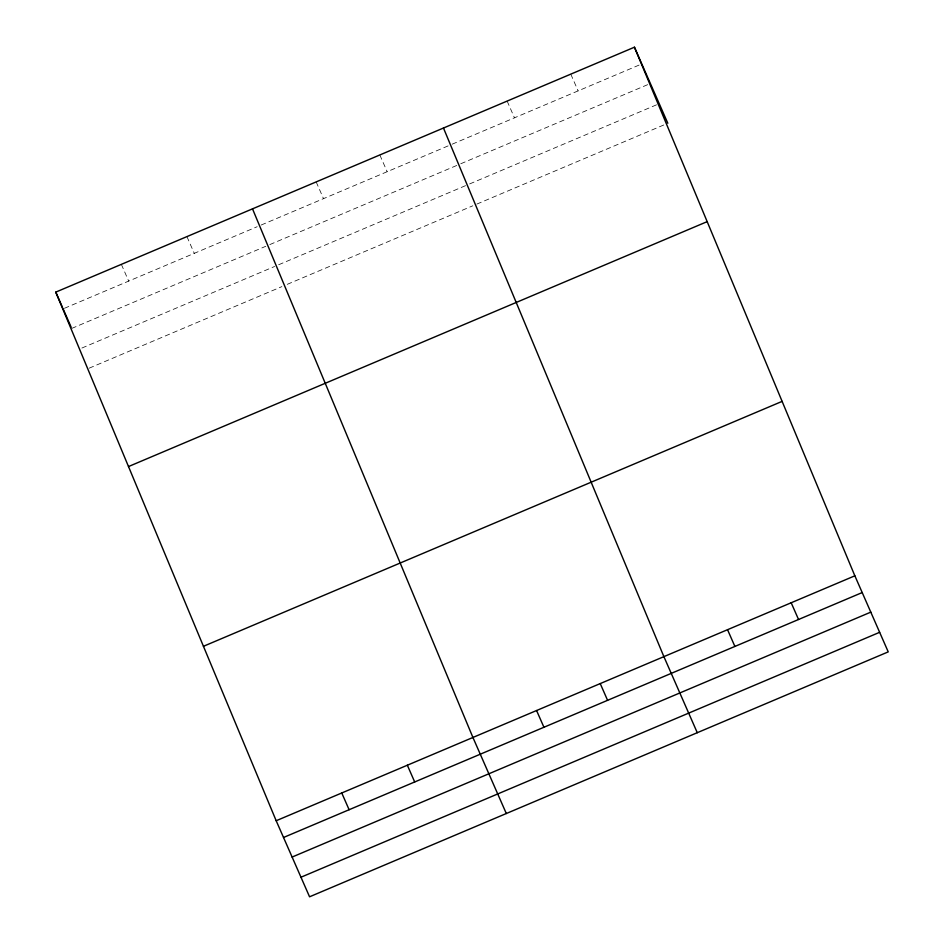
<?xml version="1.0" encoding="UTF-8"?>
<svg xmlns="http://www.w3.org/2000/svg" width="944" height="944" viewBox="0 0 944 944"><rect width="100%" height="100%" fill="white"/><g stroke="black" fill="none" stroke-linecap="round" stroke-linejoin="round"><path stroke-width="0.71" stroke-dasharray="4.72 3.54" d="M64.452 308.287L257.181 226.713M261.217 225.014L448.117 145.907M452.176 144.184L639.076 65.089M71.709 328.429L265.771 246.29M269.807 244.59L456.707 165.483M460.766 163.76L647.667 84.665M81.904 348.041L274.633 266.468M278.657 264.757L465.557 185.649M469.628 183.938L656.517 104.831M89.149 368.184L281.89 286.61M287.259 284.333L472.802 205.804M476.862 204.081L663.762 124.986M570.778 74.139L578.129 90.884M507.129 101.079L514.48 117.823M379.818 154.958L387.17 171.702M316.169 181.909L323.509 198.641M186.924 236.602L194.275 253.346M121.351 264.355L128.691 281.1"/><path stroke-width="1.42" d="M634.439 47.2L854.851 575.816L888.233 651.879L309.561 896.8L276.179 820.737L55.767 292.121L634.439 47.2L667.821 123.263M128.502 466.56L707.174 221.639M203.444 646.298L782.116 401.377M276.179 820.737L854.851 575.816M283.53 837.481L862.191 592.561M292.121 857.058L870.793 612.137M300.971 877.224L879.643 632.303M791.19 602.768L798.541 619.5M727.541 629.707L734.892 646.439M697.274 732.709L663.892 656.646L443.468 128.018M600.231 683.586L607.582 700.33M536.581 710.525L543.933 727.269M506.314 813.527L472.92 737.465L252.508 208.848M407.348 765.218L414.687 781.962M341.763 792.984L349.103 809.716M55.767 292.121L62.552 307.567M63.118 308.853L71.13 327.131"/></g></svg>
